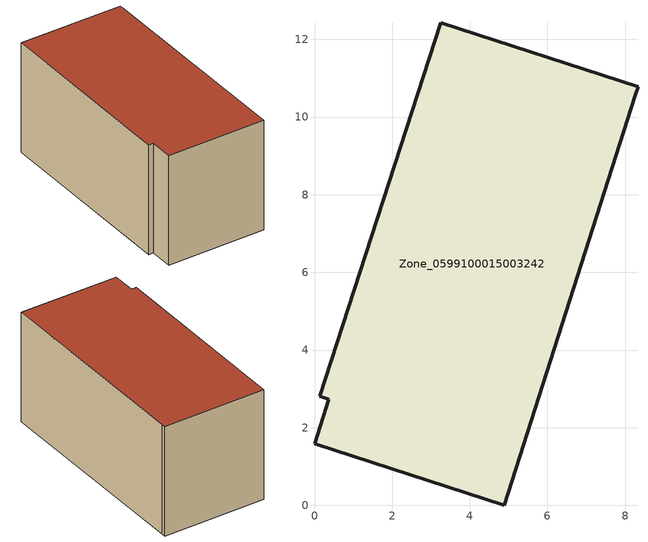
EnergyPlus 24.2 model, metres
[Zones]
Zone_0599100015003242
 floor ground (C_G): 0.37,2.73 0.13,2.8 3.25,12.43 8.33,10.78 8.26,10.56 4.88,0 0,1.59 z0.7
 wall outside (C_F): 8.33,10.78 3.25,12.43 0.13,2.8 0.37,2.73 0,1.59 4.88,0 8.26,10.56 8.33,10.78 z0.7:6.53
 roof outside (C_R): 8.26,10.56 8.33,10.78 3.25,12.43 0.13,2.8 0.37,2.73 0,1.59 4.88,0 z6.53
[BUILDING]
Pand.0599100015003242: North Axis=0; Terrain=City; Loads Convergence Tolerance Value=0.04; Temperature Convergence Tolerance Value=0.4; Solar Distribution=FullExterior; Maximum Number of Warmup Days=25; Minimum Number of Warmup Days=1
[Site:Location]
Rotterdam.The.Hague.AP_ZH_NLD Design_Conditions: Latitude=51.96; Longitude=4.45; Time Zone=1; Elevation=-4.5
[SITE:GROUNDTEMPERATURE:BUILDINGSURFACE]
18, 18, 18, 18, 18, 18, 18, 18, 18, 18, 18, 18
[MATERIAL] Thermal Absorptance=0.9; Solar Absorptance=0.7; Visible Absorptance=0.7
Name | Roughness | Thickness | Conductivity | Density | Specific Heat
G.TC.1965-1974 | MediumSmooth | 0.15 | 0.882353 | 540 | 1210
F.TC.1965-1974 | Rough | 0.3 | 0.697674 | 1920 | 840
R.TC.1965-1974 | MediumRough | 0.2 | 0.232558 | 1500 | 1000
[CONSTRUCTION]
C_G: G.TC.1965-1974
C_F: F.TC.1965-1974
C_R: R.TC.1965-1974
[ZONE]
Zone_0599100015003242: Type=1; Multiplier=1; Ceiling Height=Autocalculate; Volume=Autocalculate; Floor Area=autocalculate; Part of Total Floor Area=Yes
[ZONEINFILTRATION:DESIGNFLOWRATE]
Infil_Zone_0599100015003242: Zone or ZoneList or Space or SpaceList=Zone_0599100015003242; Schedule=AlwaysOn; Design Flow Rate Calculation Method=Flow/Area; Flow Rate per Floor Area=0.003; Constant Term Coefficient=1; Temperature Term Coefficient=0; Velocity Term Coefficient=0; Velocity Squared Term Coefficient=0
[HVACTEMPLATE:ZONE:IDEALLOADSAIRSYSTEM]
Zone_0599100015003242: Maximum Heating Supply Air Temperature=50; Minimum Cooling Supply Air Temperature=13; Maximum Heating Supply Air Humidity Ratio=0.0156; Minimum Cooling Supply Air Humidity Ratio=0.0077; Heating Limit=NoLimit; Cooling Limit=NoLimit; Dehumidification Control Type=ConstantSensibleHeatRatio; Cooling Sensible Heat Ratio=0.7; Dehumidification Setpoint=60; Humidification Control Type=None; Humidification Setpoint=30; Outdoor Air Method=None; Outdoor Air Flow Rate per Person=0.00944; Outdoor Air Flow Rate per Zone Floor Area=0; Outdoor Air Flow Rate per Zone=0; Demand Controlled Ventilation Type=None; Outdoor Air Economizer Type=NoEconomizer; Heat Recovery Type=None; Sensible Heat Recovery Effectiveness=0.7; Latent Heat Recovery Effectiveness=0.65
[ZONECONTROL:THERMOSTAT]
ThermostatControl_Zone_0599100015003242: Zone or ZoneList=Zone_0599100015003242; Control Type Schedule=DualSetpointControlType; Control 1=Thermostat_Zone_0599100015003242; Temperature Difference Between Cutout And Setpoint=0
[THERMOSTATSETPOINT:DUALSETPOINT]
Thermostat_Zone_0599100015003242: Heating Setpoint Temperature Schedule=HeatingSetpoint_Zone_0599100015003242; Cooling Setpoint Temperature Schedule=CoolingSetpoint_Zone_0599100015003242
[SCHEDULE:COMPACT]
HeatingSetpoint_Zone_0599100015003242: Through: 12/31, For: AllDays, Until: 24:00, 21
CoolingSetpoint_Zone_0599100015003242: Through: 12/31, For: AllDays, Until: 24:00, 24
DualSetpointControlType: Through: 12/31, For: AllDays, Until: 24:00, 4
AlwaysOn: Through: 12/31, For: AllDays, Until: 24:00, 1
